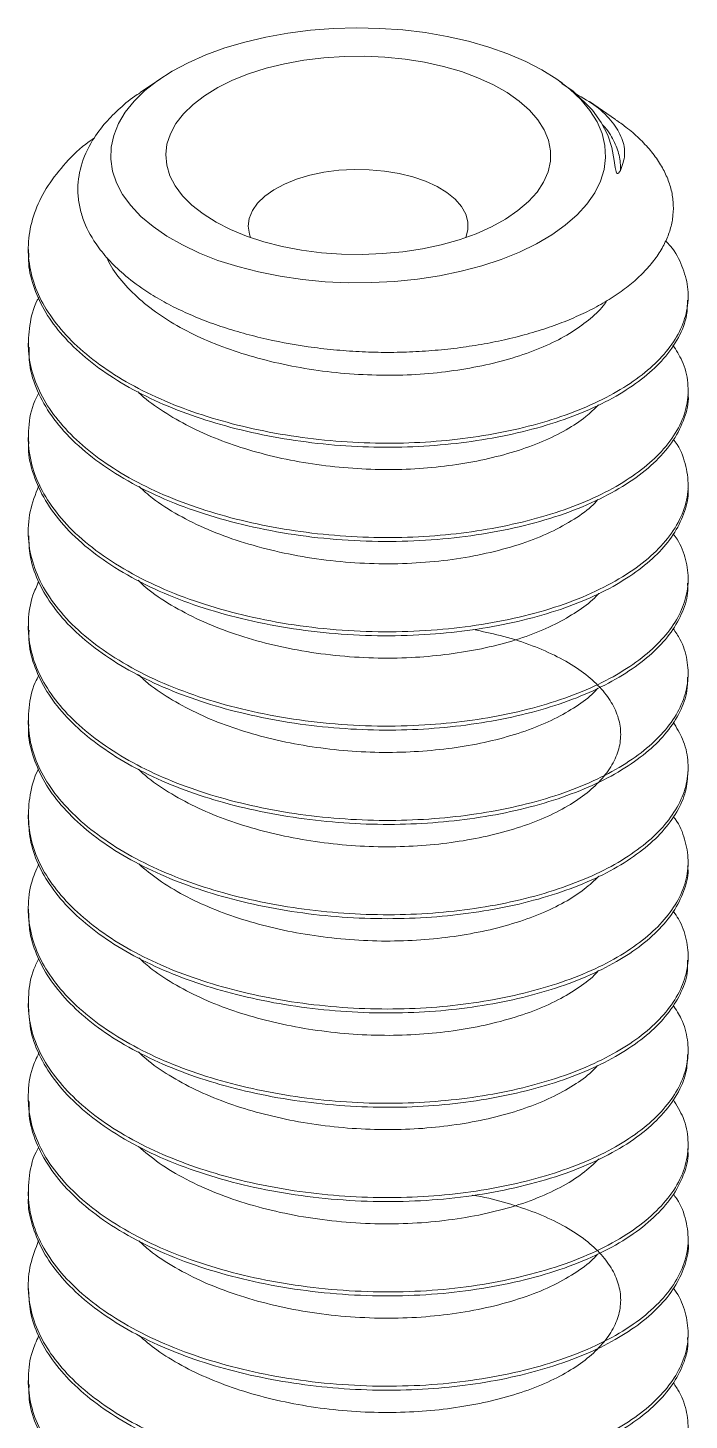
# Paper-space layout '_Trimetric' of a CAD drawing. Header units: millimetres. Extents: x -3 to 3, y -0.8 to 23.9.
# Drawn here: x -3 to 3.01, y 11.22 to 23.87 of the extents above; entities that cross this region are included whole.
import ezdxf

# ---------------------------------------------------------------- set-up
doc = ezdxf.new("R2010")
doc.units = ezdxf.units.MM

psp = doc.layouts.new('_Trimetric')

# ---------------------------------------------------------------- linework, layer by layer
at = {"color": 7, "linetype": 'Continuous', "lineweight": 15}
for p, q in [((-1.799, 23.411), (-1.983, 23.285)), ((1.853, 23.374), (1.799, 23.411)), ((2.34, 23.04), (2.102, 23.203)), ((-3, 21.864), (-3, 21.827)), ((3, 21.399), (3, 21.435)), ((-3, 21.006), (-3, 20.97)), ((3, 20.542), (3, 20.578)), ((-3, 20.149), (-3, 20.113)), ((3, 19.684), (3, 19.721)), ((-3, 19.292), (-3, 19.256)), ((3, 18.827), (3, 18.863)), ((-3, 18.435), (-3, 18.399)), ((3, 17.97), (3, 18.006)), ((-3, 17.578), (-3, 17.542)), ((3, 17.113), (3, 17.149)), ((-3, 16.721), (-3, 16.684)), ((3, 16.256), (3, 16.292)), ((-3, 15.863), (-3, 15.827)), ((3, 15.399), (3, 15.435)), ((-3, 15.006), (-3, 14.97)), ((3, 14.541), (3, 14.578)), ((-3, 14.149), (-3, 14.113)), ((3, 13.684), (3, 13.72)), ((-3, 13.292), (-3, 13.256)), ((3, 12.827), (3, 12.863)), ((-3, 12.435), (-3, 12.399)), ((3, 11.97), (3, 12.006)), ((-3, 11.578), (-3, 11.541))]:
    psp.add_line(p, q, dxfattribs=at)
at = {"color": 7, "linetype": 'Continuous', "lineweight": 15, "flags": 128}
for points in [[(1.99, 22.174), (2.08, 22.272), (2.151, 22.375), (2.203, 22.48), (2.236, 22.587), (2.25, 22.696), (2.243, 22.804), (2.217, 22.912), (2.172, 23.018), (2.107, 23.121), (2.024, 23.221), (1.923, 23.317), (1.805, 23.407), (1.671, 23.491), (1.523, 23.568), (1.361, 23.638), (1.187, 23.699), (1.003, 23.752), (0.81, 23.796), (0.61, 23.83), (0.405, 23.855), (0.195, 23.869), (-0.015, 23.874), (-0.226, 23.868), (-0.435, 23.852), (-0.639, 23.826), (-0.839, 23.79), (-1.03, 23.745), (-1.213, 23.691), (-1.385, 23.628), (-1.545, 23.557), (-1.692, 23.479), (-1.823, 23.394), (-1.939, 23.303), (-2.037, 23.207), (-2.118, 23.107), (-2.179, 23.003), (-2.222, 22.896), (-2.245, 22.789), (-2.249, 22.68), (-2.233, 22.572), (-2.197, 22.465), (-2.142, 22.36), (-2.068, 22.258), (-1.976, 22.16), (-1.866, 22.067), (-1.74, 21.98), (-1.599, 21.9), (-1.444, 21.826), (-1.276, 21.76), (-1.096, 21.703), (-0.908, 21.655), (-0.711, 21.615), (-0.508, 21.586), (-0.3, 21.566), (-0.09, 21.557), (0.121, 21.558), (0.331, 21.569), (0.538, 21.59), (0.74, 21.621), (0.935, 21.661), (1.123, 21.711), (1.301, 21.769), (1.467, 21.836), (1.62, 21.911), (1.759, 21.992), (1.883, 22.081), (1.99, 22.174)], [(1.548, 22.294), (1.452, 22.212), (1.34, 22.135), (1.213, 22.065), (1.072, 22.002), (0.919, 21.948), (0.755, 21.902), (0.583, 21.865), (0.405, 21.838), (0.221, 21.821), (0.036, 21.814), (-0.151, 21.817), (-0.335, 21.83), (-0.516, 21.854), (-0.691, 21.887), (-0.858, 21.929), (-1.015, 21.981), (-1.161, 22.04), (-1.293, 22.108), (-1.411, 22.182), (-1.513, 22.262), (-1.598, 22.348), (-1.665, 22.437), (-1.713, 22.53), (-1.741, 22.625), (-1.75, 22.721), (-1.739, 22.816), (-1.708, 22.911), (-1.658, 23.003), (-1.589, 23.093), (-1.502, 23.177), (-1.398, 23.257), (-1.278, 23.33), (-1.144, 23.397), (-0.997, 23.456), (-0.838, 23.506), (-0.67, 23.548), (-0.495, 23.58), (-0.313, 23.602), (-0.129, 23.614), (0.058, 23.616), (0.243, 23.608), (0.426, 23.589), (0.604, 23.561), (0.775, 23.523), (0.938, 23.476), (1.089, 23.42), (1.229, 23.357), (1.354, 23.286), (1.464, 23.208), (1.558, 23.125), (1.634, 23.038), (1.691, 22.947), (1.729, 22.853), (1.748, 22.757), (1.747, 22.661), (1.726, 22.566), (1.685, 22.472), (1.626, 22.381), (1.548, 22.294)], [(1.85, 23.369), (1.956, 23.298), (2.131, 23.125), (2.21, 23.014), (2.269, 22.898), (2.306, 22.785), (2.328, 22.667), (2.336, 22.604), (2.341, 22.581), (2.344, 22.568), (2.346, 22.563), (2.349, 22.557), (2.351, 22.555), (2.353, 22.553), (2.354, 22.551), (2.357, 22.55), (2.36, 22.55), (2.368, 22.553), (2.386, 22.578), (2.386, 22.578)], [(0.979, 21.968), (0.998, 22.038), (0.997, 22.11), (0.977, 22.181), (0.939, 22.25), (0.881, 22.315), (0.807, 22.376), (0.717, 22.431), (0.613, 22.479), (0.497, 22.519), (0.372, 22.55), (0.239, 22.572), (0.101, 22.584), (-0.038, 22.587), (-0.177, 22.579), (-0.312, 22.561), (-0.441, 22.534), (-0.562, 22.498), (-0.671, 22.454), (-0.768, 22.402), (-0.85, 22.344), (-0.915, 22.28), (-0.962, 22.212), (-0.991, 22.142), (-1, 22.07), (-0.99, 21.999), (-0.979, 21.968)]]:
    psp.add_lwpolyline(points, dxfattribs=at)
at = {"color": 7, "linetype": 'Continuous', "lineweight": 15}
for points, knots in [([(2.339, 23.039), (2.372, 23.017), (2.45, 22.963), (2.557, 22.869), (2.66, 22.76), (2.743, 22.646), (2.805, 22.53), (2.847, 22.412), (2.867, 22.292), (2.866, 22.172), (2.844, 22.055), (2.802, 21.941), (2.74, 21.827), (2.658, 21.717), (2.558, 21.612), (2.441, 21.511), (2.304, 21.416), (2.151, 21.327), (1.985, 21.247), (1.807, 21.175), (1.614, 21.111), (1.41, 21.055), (1.199, 21.009), (0.983, 20.973), (0.757, 20.946), (0.527, 20.929), (0.296, 20.922), (0.065, 20.926), (-0.168, 20.941), (-0.471, 20.973), (-0.766, 21.026), (-1.046, 21.096), (-1.249, 21.158), (-1.44, 21.228), (-1.62, 21.306), (-1.789, 21.394), (-1.966, 21.502), (-2.131, 21.627), (-2.277, 21.769), (-2.41, 21.936), (-2.496, 22.101), (-2.539, 22.261), (-2.556, 22.421), (-2.531, 22.621), (-2.436, 22.832), (-2.308, 23.007), (-2.167, 23.144), (-2.063, 23.235), (-1.991, 23.278), (-1.982, 23.283)], [0, 0, 0, 0, 0.01412, 0.034525, 0.055374, 0.076376, 0.096641, 0.117053, 0.137934, 0.158976, 0.178743, 0.198648, 0.218988, 0.239478, 0.259196, 0.279052, 0.299353, 0.319813, 0.339199, 0.358722, 0.37868, 0.398789, 0.41803, 0.437406, 0.456992, 0.476869, 0.495945, 0.515159, 0.53459, 0.554316, 0.591662, 0.610823, 0.630126, 0.648905, 0.667683, 0.686859, 0.706034, 0.733247, 0.756439, 0.779632, 0.815884, 0.834576, 0.853269, 0.888741, 0.925261, 0.951653, 0.974021, 0.996653, 1, 1, 1, 1]), ([(2.386, 22.578), (2.402, 22.625), (2.435, 22.72), (2.406, 22.87), (2.317, 23.02), (2.181, 23.157), (2.044, 23.236), (1.98, 23.273)], [0, 0, 0, 0, 0.195775, 0.39667, 0.602216, 0.812474, 1, 1, 1, 1]), ([(2.797, 21.937), (2.811, 21.921), (2.879, 21.849), (2.95, 21.708), (3.005, 21.519), (3, 21.326), (2.941, 21.135), (2.827, 20.952), (2.662, 20.779), (2.45, 20.619), (2.191, 20.475), (1.889, 20.35), (1.552, 20.248), (1.189, 20.171), (0.808, 20.119), (0.411, 20.095), (0.002, 20.099), (-0.409, 20.133), (-0.811, 20.195), (-1.194, 20.283), (-1.554, 20.396), (-1.886, 20.534), (-2.188, 20.696), (-2.45, 20.879), (-2.664, 21.078), (-2.828, 21.288), (-2.94, 21.505), (-3, 21.731), (-3.004, 21.961), (-2.952, 22.191), (-2.846, 22.414), (-2.686, 22.623), (-2.536, 22.777), (-2.425, 22.855), (-2.399, 22.874)], [0, 0, 0, 0, 0.008828, 0.040967, 0.073701, 0.106779, 0.139893, 0.17273, 0.204996, 0.237254, 0.270087, 0.303199, 0.33628, 0.369019, 0.401163, 0.433568, 0.466486, 0.499618, 0.532651, 0.565278, 0.597366, 0.629905, 0.662896, 0.696033, 0.729004, 0.761505, 0.793603, 0.826263, 0.859311, 0.892439, 0.925334, 0.957698, 0.98987, 1, 1, 1, 1]), ([(2.993, 21.399), (2.993, 21.353), (2.993, 21.239), (2.92, 21.059), (2.79, 20.87), (2.607, 20.696), (2.382, 20.541), (2.11, 20.402), (1.797, 20.283), (1.452, 20.188), (1.083, 20.118), (0.697, 20.073), (0.296, 20.057), (-0.114, 20.069), (-0.524, 20.111), (-0.921, 20.181), (-1.298, 20.276), (-1.651, 20.396), (-1.975, 20.541), (-2.266, 20.71), (-2.515, 20.898), (-2.716, 21.1), (-2.866, 21.312), (-2.96, 21.532), (-3.003, 21.705), (-2.996, 21.805), (-2.994, 21.827)], [0, 0, 0, 0, 0.031143, 0.077744, 0.123832, 0.16625, 0.209103, 0.252609, 0.296369, 0.33997, 0.383008, 0.42538, 0.468405, 0.512, 0.55576, 0.599274, 0.642141, 0.684553, 0.727733, 0.771398, 0.81514, 0.858548, 0.901228, 0.943766, 0.987084, 1, 1, 1, 1]), ([(2.862, 20.99), (2.892, 20.943), (2.963, 20.831), (3.006, 20.645), (2.997, 20.44), (2.922, 20.238), (2.789, 20.049), (2.607, 19.875), (2.382, 19.72), (2.11, 19.581), (1.797, 19.462), (1.452, 19.367), (1.083, 19.297), (0.697, 19.252), (0.296, 19.236), (-0.114, 19.248), (-0.524, 19.29), (-0.921, 19.36), (-1.298, 19.455), (-1.651, 19.575), (-1.975, 19.72), (-2.266, 19.889), (-2.515, 20.077), (-2.716, 20.279), (-2.865, 20.491), (-2.962, 20.711), (-3.008, 20.939), (-2.992, 21.169), (-2.955, 21.332), (-2.909, 21.414), (-2.905, 21.422)], [0, 0, 0, 0, 0.028218, 0.067515, 0.107221, 0.146912, 0.186167, 0.222296, 0.258795, 0.29585, 0.333122, 0.370258, 0.406915, 0.443004, 0.47965, 0.516781, 0.554053, 0.591114, 0.627626, 0.663749, 0.700527, 0.737718, 0.774974, 0.811945, 0.848297, 0.884528, 0.921423, 0.958658, 0.995882, 1, 1, 1, 1]), ([(2.998, 20.542), (2.999, 20.538), (3.009, 20.465), (2.97, 20.324), (2.877, 20.125), (2.718, 19.937), (2.505, 19.762), (2.239, 19.605), (1.922, 19.468), (1.565, 19.358), (1.178, 19.275), (0.77, 19.222), (0.344, 19.2), (-0.093, 19.21), (-0.53, 19.254), (-0.953, 19.33), (-1.353, 19.435), (-1.724, 19.568), (-2.062, 19.729), (-2.359, 19.916), (-2.606, 20.123), (-2.796, 20.344), (-2.925, 20.574), (-2.994, 20.785), (-2.993, 20.918), (-2.993, 20.97)], [0, 0, 0, 0, 0.002659, 0.049334, 0.095797, 0.141561, 0.186821, 0.232939, 0.279553, 0.326167, 0.372284, 0.417545, 0.463309, 0.509772, 0.556447, 0.602834, 0.648451, 0.693804, 0.740029, 0.786675, 0.833245, 0.879244, 0.924461, 0.970362, 1, 1, 1, 1]), ([(2.867, 20.13), (2.873, 20.123), (2.928, 20.054), (2.979, 19.912), (3.012, 19.709), (2.974, 19.503), (2.876, 19.304), (2.718, 19.116), (2.505, 18.941), (2.239, 18.784), (1.922, 18.647), (1.565, 18.536), (1.178, 18.454), (0.77, 18.401), (0.344, 18.379), (-0.093, 18.389), (-0.53, 18.433), (-0.953, 18.509), (-1.353, 18.614), (-1.724, 18.747), (-2.062, 18.908), (-2.359, 19.095), (-2.606, 19.302), (-2.795, 19.523), (-2.926, 19.753), (-2.998, 19.993), (-3.004, 20.239), (-2.971, 20.428), (-2.917, 20.531), (-2.905, 20.555)], [0, 0, 0, 0, 0.004007, 0.042942, 0.082535, 0.122373, 0.16203, 0.201091, 0.239722, 0.279084, 0.31887, 0.358656, 0.398018, 0.436649, 0.47571, 0.515367, 0.555205, 0.594798, 0.633733, 0.672443, 0.711897, 0.75171, 0.791459, 0.83072, 0.869314, 0.908491, 0.948204, 0.988032, 1, 1, 1, 1]), ([(2.998, 19.684), (2.999, 19.679), (3.008, 19.61), (2.973, 19.477), (2.889, 19.289), (2.748, 19.111), (2.559, 18.945), (2.323, 18.793), (2.041, 18.658), (1.719, 18.544), (1.368, 18.455), (0.995, 18.391), (0.596, 18.352), (0.174, 18.343), (-0.264, 18.366), (-0.698, 18.423), (-1.112, 18.511), (-1.501, 18.626), (-1.86, 18.77), (-2.183, 18.942), (-2.462, 19.137), (-2.686, 19.351), (-2.854, 19.576), (-2.958, 19.81), (-3.005, 19.991), (-2.996, 20.093), (-2.994, 20.113)], [0, 0, 0, 0, 0.00335, 0.047113, 0.09071, 0.133738, 0.176112, 0.219153, 0.262757, 0.306519, 0.350027, 0.392883, 0.435304, 0.481394, 0.527998, 0.574618, 0.620759, 0.666035, 0.711765, 0.758211, 0.804886, 0.851289, 0.896938, 0.942265, 0.988465, 1, 1, 1, 1]), ([(2.865, 19.272), (2.877, 19.257), (2.933, 19.182), (2.983, 19.04), (3.01, 18.848), (2.976, 18.656), (2.888, 18.468), (2.748, 18.29), (2.559, 18.124), (2.323, 17.972), (2.041, 17.837), (1.719, 17.723), (1.368, 17.634), (0.995, 17.57), (0.596, 17.531), (0.174, 17.522), (-0.264, 17.545), (-0.698, 17.602), (-1.112, 17.69), (-1.501, 17.805), (-1.86, 17.949), (-2.183, 18.121), (-2.462, 18.316), (-2.687, 18.53), (-2.853, 18.755), (-2.962, 18.989), (-3.008, 19.231), (-2.996, 19.475), (-2.935, 19.633), (-2.905, 19.71)], [0, 0, 0, 0, 0.009359, 0.045882, 0.082954, 0.120237, 0.157379, 0.194036, 0.230135, 0.266803, 0.30395, 0.341233, 0.378299, 0.414809, 0.450948, 0.490214, 0.529917, 0.569634, 0.608943, 0.647515, 0.686474, 0.726042, 0.765806, 0.805338, 0.844228, 0.882843, 0.922203, 0.961935, 1, 1, 1, 1]), ([(2.994, 18.827), (2.995, 18.804), (3.002, 18.717), (2.955, 18.566), (2.855, 18.381), (2.699, 18.206), (2.497, 18.043), (2.247, 17.896), (1.954, 17.766), (1.623, 17.659), (1.265, 17.577), (0.887, 17.52), (0.493, 17.49), (0.086, 17.488), (-0.325, 17.516), (-0.73, 17.572), (-1.118, 17.656), (-1.482, 17.763), (-1.821, 17.896), (-2.13, 18.054), (-2.4, 18.233), (-2.625, 18.429), (-2.799, 18.637), (-2.921, 18.852), (-2.991, 19.06), (-2.994, 19.196), (-2.995, 19.256)], [0, 0, 0, 0, 0.015704, 0.059459, 0.102932, 0.145727, 0.188177, 0.231413, 0.2751, 0.318829, 0.362189, 0.40479, 0.447401, 0.490767, 0.534498, 0.578182, 0.621411, 0.663855, 0.70666, 0.750138, 0.793894, 0.837514, 0.880594, 0.922969, 0.96595, 1, 1, 1, 1]), ([(2.864, 18.415), (2.886, 18.383), (2.949, 18.29), (2.996, 18.129), (3.006, 17.937), (2.957, 17.745), (2.854, 17.56), (2.7, 17.385), (2.497, 17.222), (2.247, 17.075), (1.954, 16.945), (1.623, 16.838), (1.265, 16.756), (0.887, 16.699), (0.493, 16.669), (0.086, 16.667), (-0.325, 16.695), (-0.73, 16.751), (-1.118, 16.835), (-1.482, 16.942), (-1.821, 17.075), (-2.13, 17.233), (-2.4, 17.412), (-2.625, 17.608), (-2.799, 17.816), (-2.922, 18.031), (-2.993, 18.256), (-3.006, 18.486), (-2.978, 18.682), (-2.924, 18.798), (-2.905, 18.84)], [0, 0, 0, 0, 0.019713, 0.056496, 0.093736, 0.131088, 0.168199, 0.204732, 0.24097, 0.277879, 0.315173, 0.352503, 0.389518, 0.425884, 0.46226, 0.49928, 0.536612, 0.573903, 0.610806, 0.647039, 0.68358, 0.720696, 0.758048, 0.795285, 0.832061, 0.868235, 0.904926, 0.942122, 0.97948, 1, 1, 1, 1]), ([(2.994, 17.97), (2.994, 17.929), (2.995, 17.823), (2.932, 17.656), (2.816, 17.473), (2.647, 17.301), (2.431, 17.143), (2.169, 17), (1.864, 16.877), (1.524, 16.776), (1.16, 16.701), (0.777, 16.652), (0.379, 16.629), (-0.03, 16.636), (-0.441, 16.672), (-0.842, 16.736), (-1.223, 16.826), (-1.581, 16.941), (-1.912, 17.081), (-2.21, 17.245), (-2.469, 17.43), (-2.679, 17.63), (-2.839, 17.84), (-2.945, 18.058), (-2.998, 18.246), (-2.994, 18.36), (-2.993, 18.399)], [0, 0, 0, 0, 0.028077, 0.071794, 0.115115, 0.157656, 0.20033, 0.243734, 0.287475, 0.331141, 0.374324, 0.416737, 0.459599, 0.503109, 0.546869, 0.590465, 0.633494, 0.675864, 0.718898, 0.762496, 0.806255, 0.849763, 0.89262, 0.935035, 0.978222, 1, 1, 1, 1]), ([(2.864, 17.563), (2.895, 17.512), (2.964, 17.399), (3.005, 17.218), (2.998, 17.025), (2.933, 16.835), (2.815, 16.652), (2.647, 16.48), (2.431, 16.321), (2.169, 16.179), (1.864, 16.056), (1.524, 15.955), (1.16, 15.88), (0.777, 15.831), (0.379, 15.808), (-0.03, 15.815), (-0.441, 15.851), (-0.842, 15.915), (-1.223, 16.005), (-1.581, 16.12), (-1.912, 16.26), (-2.21, 16.424), (-2.468, 16.609), (-2.679, 16.809), (-2.839, 17.019), (-2.947, 17.237), (-3.003, 17.463), (-3, 17.694), (-2.966, 17.871), (-2.915, 17.967), (-2.904, 17.989)], [0, 0, 0, 0, 0.030841, 0.067718, 0.104955, 0.142205, 0.179117, 0.215365, 0.251726, 0.288709, 0.325978, 0.363184, 0.39998, 0.436118, 0.472639, 0.509712, 0.546998, 0.584145, 0.620808, 0.656911, 0.693578, 0.730726, 0.768012, 0.805083, 0.8416, 0.877741, 0.914539, 0.951746, 0.989015, 1, 1, 1, 1]), ([(2.998, 17.113), (2.994, 17.053), (2.986, 16.93), (2.905, 16.746), (2.773, 16.566), (2.591, 16.398), (2.362, 16.243), (2.087, 16.106), (1.771, 15.989), (1.423, 15.895), (1.053, 15.828), (0.666, 15.785), (0.264, 15.771), (-0.147, 15.786), (-0.556, 15.83), (-0.952, 15.902), (-1.327, 15.999), (-1.677, 16.121), (-1.999, 16.268), (-2.288, 16.438), (-2.533, 16.628), (-2.729, 16.831), (-2.875, 17.043), (-2.965, 17.264), (-3.005, 17.432), (-2.997, 17.525), (-2.995, 17.541)], [0, 0, 0, 0, 0.040443, 0.084089, 0.127226, 0.169617, 0.212535, 0.256075, 0.299837, 0.343407, 0.386384, 0.42876, 0.471844, 0.515466, 0.559222, 0.602698, 0.645498, 0.687945, 0.731178, 0.774864, 0.818594, 0.861957, 0.904563, 0.94717, 0.990533, 1, 1, 1, 1]), ([(2.865, 16.705), (2.871, 16.697), (2.923, 16.631), (2.974, 16.497), (3.01, 16.306), (2.985, 16.113), (2.905, 15.925), (2.773, 15.745), (2.591, 15.577), (2.362, 15.422), (2.087, 15.285), (1.771, 15.168), (1.423, 15.074), (1.053, 15.007), (0.666, 14.964), (0.264, 14.95), (-0.147, 14.965), (-0.556, 15.009), (-0.952, 15.081), (-1.327, 15.178), (-1.677, 15.3), (-1.999, 15.447), (-2.288, 15.617), (-2.533, 15.807), (-2.73, 16.01), (-2.875, 16.222), (-2.968, 16.443), (-3.009, 16.671), (-2.988, 16.901), (-2.951, 17.059), (-2.907, 17.135), (-2.906, 17.138)], [0, 0, 0, 0, 0.004544, 0.040931, 0.077918, 0.115168, 0.152331, 0.18906, 0.225154, 0.261697, 0.298769, 0.33603, 0.373129, 0.409722, 0.445802, 0.482487, 0.519629, 0.556885, 0.593903, 0.630345, 0.666487, 0.703298, 0.740494, 0.777728, 0.81465, 0.850927, 0.887204, 0.924127, 0.961361, 0.998557, 1, 1, 1, 1]), ([(2.995, 16.256), (2.997, 16.242), (3.005, 16.165), (2.965, 16.023), (2.874, 15.837), (2.726, 15.66), (2.531, 15.495), (2.289, 15.346), (2.001, 15.213), (1.675, 15.103), (1.321, 15.016), (0.945, 14.956), (0.554, 14.921), (0.149, 14.915), (-0.263, 14.938), (-0.669, 14.99), (-1.06, 15.07), (-1.428, 15.174), (-1.771, 15.303), (-2.085, 15.457), (-2.362, 15.633), (-2.594, 15.827), (-2.776, 16.033), (-2.906, 16.247), (-2.986, 16.465), (-2.994, 16.613), (-2.998, 16.684)], [0, 0, 0, 0, 0.009028, 0.05279, 0.096333, 0.139256, 0.181645, 0.224778, 0.268422, 0.312172, 0.355614, 0.398355, 0.440843, 0.484119, 0.527821, 0.571539, 0.614863, 0.65741, 0.700079, 0.74348, 0.78722, 0.830888, 0.874075, 0.916491, 0.959348, 1, 1, 1, 1]), ([(2.866, 15.841), (2.882, 15.819), (2.941, 15.737), (2.99, 15.586), (3.009, 15.395), (2.968, 15.202), (2.873, 15.016), (2.726, 14.839), (2.531, 14.674), (2.289, 14.525), (2.001, 14.392), (1.675, 14.282), (1.321, 14.195), (0.945, 14.135), (0.554, 14.1), (0.149, 14.094), (-0.263, 14.117), (-0.669, 14.169), (-1.06, 14.249), (-1.428, 14.353), (-1.771, 14.482), (-2.085, 14.636), (-2.362, 14.812), (-2.594, 15.006), (-2.776, 15.212), (-2.906, 15.426), (-2.985, 15.649), (-3.008, 15.879), (-2.984, 16.088), (-2.929, 16.217), (-2.905, 16.271)], [0, 0, 0, 0, 0.0136334, 0.0503229, 0.0875209, 0.1248843, 0.1620605, 0.1987075, 0.2348985, 0.271725, 0.308988, 0.3463409, 0.3834316, 0.4199229, 0.4561988, 0.4931473, 0.5304594, 0.5677854, 0.604775, 0.6411008, 0.6775312, 0.7145865, 0.7519313, 0.7892143, 0.8260875, 0.8623011, 0.8988925, 0.936039, 0.9734004, 1, 1, 1, 1]), ([(2.993, 15.399), (2.994, 15.367), (2.999, 15.271), (2.945, 15.113), (2.837, 14.929), (2.676, 14.755), (2.467, 14.594), (2.212, 14.449), (1.913, 14.323), (1.578, 14.219), (1.217, 14.14), (0.836, 14.086), (0.44, 14.059), (0.033, 14.061), (-0.379, 14.093), (-0.782, 14.153), (-1.167, 14.24), (-1.528, 14.35), (-1.863, 14.487), (-2.167, 14.647), (-2.432, 14.829), (-2.65, 15.027), (-2.818, 15.236), (-2.933, 15.452), (-2.994, 15.651), (-2.994, 15.777), (-2.994, 15.827)], [0, 0, 0, 0, 0.0213947, 0.0651361, 0.1085429, 0.1512221, 0.1937594, 0.2370764, 0.2807921, 0.3244961, 0.3677788, 0.4102743, 0.4530044, 0.4964408, 0.5401889, 0.5838365, 0.6269772, 0.6693687, 0.7122821, 0.7558197, 0.7995811, 0.8431535, 0.8861346, 0.928509, 0.9715887, 1, 1, 1, 1]), ([(2.863, 14.989), (2.89, 14.948), (2.956, 14.846), (3.001, 14.675), (3.003, 14.483), (2.947, 14.292), (2.837, 14.108), (2.676, 13.934), (2.467, 13.773), (2.212, 13.628), (1.913, 13.502), (1.578, 13.398), (1.217, 13.319), (0.836, 13.265), (0.44, 13.238), (0.033, 13.24), (-0.379, 13.272), (-0.782, 13.332), (-1.167, 13.419), (-1.528, 13.529), (-1.863, 13.665), (-2.167, 13.826), (-2.432, 14.008), (-2.65, 14.206), (-2.818, 14.415), (-2.934, 14.631), (-2.998, 14.857), (-3.004, 15.087), (-2.973, 15.275), (-2.92, 15.381), (-2.904, 15.414)], [0, 0, 0, 0, 0.024849, 0.0616771, 0.0989185, 0.1362257, 0.1732475, 0.2096487, 0.2459289, 0.2828742, 0.3201594, 0.3574347, 0.3943507, 0.4305952, 0.4670399, 0.504087, 0.5413999, 0.5786271, 0.6154219, 0.6515778, 0.6881788, 0.7253122, 0.7626364, 0.7997995, 0.8364582, 0.8725995, 0.9093424, 0.9465462, 0.9838655, 1, 1, 1, 1]), ([(2.995, 14.542), (2.993, 14.488), (2.989, 14.365), (2.907, 14.178), (2.767, 13.986), (2.568, 13.807), (2.316, 13.645), (2.013, 13.503), (1.665, 13.385), (1.285, 13.295), (0.882, 13.233), (0.461, 13.202), (0.026, 13.204), (-0.412, 13.239), (-0.841, 13.306), (-1.247, 13.404), (-1.626, 13.529), (-1.974, 13.682), (-2.283, 13.863), (-2.544, 14.065), (-2.75, 14.283), (-2.896, 14.511), (-2.985, 14.741), (-2.993, 14.896), (-2.997, 14.97)], [0, 0, 0, 0, 0.036688, 0.083257, 0.129256, 0.174472, 0.220372, 0.266899, 0.313562, 0.359862, 0.405321, 0.450816, 0.497135, 0.543802, 0.590316, 0.636186, 0.681408, 0.727434, 0.774014, 0.820654, 0.866855, 0.912183, 0.957833, 1, 1, 1, 1]), ([(2.864, 14.133), (2.897, 14.078), (2.97, 13.958), (3.008, 13.764), (2.991, 13.558), (2.909, 13.357), (2.767, 13.165), (2.568, 12.986), (2.316, 12.824), (2.013, 12.682), (1.665, 12.564), (1.285, 12.474), (0.882, 12.412), (0.461, 12.381), (0.026, 12.383), (-0.412, 12.418), (-0.841, 12.485), (-1.247, 12.583), (-1.626, 12.708), (-1.974, 12.861), (-2.283, 13.042), (-2.545, 13.244), (-2.75, 13.462), (-2.897, 13.69), (-2.985, 13.927), (-3.009, 14.172), (-2.983, 14.384), (-2.925, 14.51), (-2.903, 14.556)], [0, 0, 0, 0, 0.032912, 0.072331, 0.112109, 0.151821, 0.191048, 0.229607, 0.268749, 0.308425, 0.348218, 0.387701, 0.426467, 0.465263, 0.504763, 0.544559, 0.584224, 0.623341, 0.661905, 0.701154, 0.740876, 0.780649, 0.820048, 0.858702, 0.897631, 0.937203, 0.977006, 1, 1, 1, 1]), ([(2.995, 13.684), (2.997, 13.672), (3.007, 13.592), (2.963, 13.443), (2.861, 13.245), (2.695, 13.058), (2.476, 12.885), (2.204, 12.73), (1.882, 12.596), (1.52, 12.489), (1.131, 12.41), (0.72, 12.36), (0.293, 12.342), (-0.145, 12.356), (-0.581, 12.404), (-1.002, 12.484), (-1.398, 12.592), (-1.766, 12.728), (-2.1, 12.893), (-2.392, 13.082), (-2.631, 13.291), (-2.815, 13.513), (-2.936, 13.745), (-2.998, 13.947), (-2.993, 14.07), (-2.992, 14.113)], [0, 0, 0, 0, 0.008187, 0.054864, 0.101269, 0.14692, 0.192249, 0.238451, 0.285091, 0.331672, 0.3777, 0.422922, 0.468794, 0.515308, 0.561976, 0.608297, 0.653792, 0.699253, 0.745553, 0.792217, 0.838745, 0.884646, 0.929863, 0.975863, 1, 1, 1, 1]), ([(2.864, 13.273), (2.875, 13.259), (2.935, 13.181), (2.986, 13.031), (3.011, 12.827), (2.966, 12.622), (2.86, 12.424), (2.696, 12.237), (2.476, 12.064), (2.204, 11.909), (1.882, 11.775), (1.52, 11.668), (1.131, 11.589), (0.72, 11.539), (0.293, 11.521), (-0.145, 11.535), (-0.581, 11.583), (-1.002, 11.663), (-1.398, 11.771), (-1.766, 11.907), (-2.1, 12.072), (-2.391, 12.261), (-2.631, 12.47), (-2.814, 12.692), (-2.938, 12.924), (-3.003, 13.165), (-3, 13.41), (-2.965, 13.592), (-2.913, 13.686), (-2.905, 13.702)], [0, 0, 0, 0, 0.008757, 0.047756, 0.087364, 0.127168, 0.166741, 0.20567, 0.244325, 0.283724, 0.323497, 0.36322, 0.40247, 0.441034, 0.480151, 0.519817, 0.559613, 0.599113, 0.63791, 0.676677, 0.71616, 0.755953, 0.79563, 0.834773, 0.873332, 0.912559, 0.952272, 0.992051, 1, 1, 1, 1]), ([(3, 12.827), (3, 12.827), (3.009, 12.762), (2.977, 12.633), (2.898, 12.446), (2.76, 12.267), (2.575, 12.099), (2.342, 11.946), (2.063, 11.81), (1.744, 11.695), (1.395, 11.603), (1.023, 11.537), (0.634, 11.497), (0.232, 11.485), (-0.179, 11.502), (-0.588, 11.549), (-0.982, 11.623), (-1.356, 11.722), (-1.704, 11.846), (-2.024, 11.995), (-2.309, 12.167), (-2.551, 12.357), (-2.743, 12.561), (-2.885, 12.774), (-2.97, 12.996), (-3.007, 13.158), (-2.998, 13.245), (-2.997, 13.256)], [0, 0, 0, 0, 0.000144, 0.0439, 0.087521, 0.130601, 0.172976, 0.215958, 0.259531, 0.303292, 0.34683, 0.389744, 0.432136, 0.475277, 0.518925, 0.562674, 0.606111, 0.648841, 0.691337, 0.734621, 0.778325, 0.822041, 0.865359, 0.907896, 0.950576, 0.993983, 1, 1, 1, 1]), ([(2.865, 12.417), (2.874, 12.405), (2.928, 12.335), (2.979, 12.196), (3.01, 12.005), (2.981, 11.812), (2.897, 11.624), (2.76, 11.446), (2.575, 11.278), (2.342, 11.125), (2.063, 10.989), (1.744, 10.874), (1.395, 10.782), (1.023, 10.716), (0.634, 10.676), (0.232, 10.664), (-0.179, 10.681), (-0.588, 10.728), (-0.982, 10.802), (-1.356, 10.901), (-1.704, 11.025), (-2.024, 11.174), (-2.309, 11.346), (-2.55, 11.536), (-2.743, 11.74), (-2.884, 11.953), (-2.973, 12.175), (-3.008, 12.403), (-2.991, 12.631), (-2.934, 12.779), (-2.906, 12.851)], [0, 0, 0, 0, 0.007044, 0.043508, 0.080546, 0.117819, 0.154978, 0.191676, 0.227773, 0.264387, 0.301505, 0.338784, 0.375872, 0.412428, 0.44854, 0.48529, 0.522472, 0.559739, 0.596741, 0.633141, 0.669342, 0.706213, 0.743443, 0.780682, 0.817583, 0.853819, 0.890175, 0.927152, 0.964414, 1, 1, 1, 1]), ([(2.994, 11.97), (2.996, 11.952), (3.003, 11.869), (2.96, 11.723), (2.864, 11.537), (2.712, 11.361), (2.514, 11.197), (2.267, 11.049), (1.977, 10.918), (1.648, 10.809), (1.292, 10.725), (0.915, 10.666), (0.522, 10.634), (0.116, 10.63), (-0.295, 10.655), (-0.701, 10.71), (-1.09, 10.791), (-1.457, 10.897), (-1.797, 11.028), (-2.108, 11.184), (-2.382, 11.362), (-2.61, 11.557), (-2.788, 11.764), (-2.914, 11.979), (-2.989, 12.192), (-2.994, 12.333), (-2.997, 12.399)], [0, 0, 0, 0, 0.012489, 0.056248, 0.099756, 0.142613, 0.185029, 0.228216, 0.271884, 0.315624, 0.359025, 0.401694, 0.44424, 0.487564, 0.531282, 0.574984, 0.61826, 0.660748, 0.703488, 0.746931, 0.79068, 0.834325, 0.877457, 0.919846, 0.962769, 1, 1, 1, 1]), ([(2.864, 11.557), (2.884, 11.529), (2.945, 11.441), (2.993, 11.285), (3.008, 11.093), (2.963, 10.902), (2.863, 10.716), (2.713, 10.54), (2.513, 10.376), (2.267, 10.228), (1.977, 10.097), (1.648, 9.988), (1.292, 9.904), (0.915, 9.845), (0.522, 9.813), (0.116, 9.809), (-0.295, 9.834), (-0.701, 9.889), (-1.09, 9.97), (-1.457, 10.076), (-1.797, 10.207), (-2.108, 10.363), (-2.382, 10.541), (-2.61, 10.736), (-2.788, 10.943), (-2.914, 11.158), (-2.989, 11.382), (-3.007, 11.611), (-2.982, 11.813), (-2.927, 11.935), (-2.906, 11.981)], [0, 0, 0, 0, 0.016796, 0.053548, 0.090783, 0.128156, 0.165314, 0.201916, 0.23814, 0.275024, 0.312318, 0.349674, 0.386741, 0.423182, 0.459519, 0.496519, 0.533856, 0.57118, 0.608139, 0.644426, 0.680928, 0.71803, 0.755394, 0.792668, 0.829505, 0.865707, 0.902365, 0.939552, 0.976927, 1, 1, 1, 1]), ([(2.993, 11.113), (2.994, 11.076), (2.997, 10.975), (2.938, 10.812), (2.826, 10.629), (2.661, 10.456), (2.449, 10.296), (2.19, 10.152), (1.887, 10.028), (1.55, 9.926), (1.187, 9.849), (0.805, 9.797), (0.409, 9.773), (0, 9.777), (-0.411, 9.811), (-0.813, 9.873), (-1.196, 9.962), (-1.556, 10.074), (-1.888, 10.213), (-2.19, 10.375), (-2.451, 10.558), (-2.665, 10.757), (-2.829, 10.967), (-2.939, 11.184), (-2.997, 11.377), (-2.994, 11.497), (-2.993, 11.541)], [0, 0, 0, 0, 0.02486, 0.06859, 0.111953, 0.154559, 0.197164, 0.240528, 0.284257, 0.327943, 0.371175, 0.413622, 0.456422, 0.499898, 0.543653, 0.587275, 0.630359, 0.672734, 0.715711, 0.759281, 0.803042, 0.846582, 0.8895, 0.93189, 0.975027, 1, 1, 1, 1])]:
    psp.add_open_spline(points, degree=3, knots=knots, dxfattribs=at)
at = {"color": 8, "linetype": 'Continuous', "lineweight": 15}
for points, knots in [([(2.219, 22.995), (2.222, 22.993), (2.27, 22.947), (2.323, 22.852), (2.381, 22.715), (2.384, 22.624), (2.386, 22.578)], [0, 0, 0, 0, 0.021657, 0.361928, 0.678929, 1, 1, 1, 1]), ([(2.259, 21.392), (2.253, 21.383), (2.219, 21.327), (2.116, 21.231), (1.95, 21.107), (1.743, 20.996), (1.503, 20.901), (1.234, 20.823), (0.946, 20.766), (0.643, 20.728), (0.327, 20.712), (0.002, 20.72), (-0.325, 20.75), (-0.645, 20.804), (-0.95, 20.878), (-1.236, 20.971), (-1.501, 21.084), (-1.74, 21.217), (-1.949, 21.367), (-2.118, 21.529), (-2.232, 21.671), (-2.274, 21.759), (-2.287, 21.788)], [0, 0, 0, 0, 0.010467, 0.063264, 0.116048, 0.169776, 0.223963, 0.278098, 0.331672, 0.384269, 0.437295, 0.491164, 0.545383, 0.599439, 0.652829, 0.705334, 0.75858, 0.812567, 0.866795, 0.92075, 0.973934, 1, 1, 1, 1]), ([(2.184, 20.447), (2.147, 20.41), (2.066, 20.33), (1.894, 20.217), (1.679, 20.11), (1.429, 20.02), (1.155, 19.948), (0.862, 19.896), (0.554, 19.864), (0.236, 19.855), (-0.091, 19.869), (-0.417, 19.906), (-0.733, 19.965), (-1.033, 20.045), (-1.313, 20.144), (-1.572, 20.263), (-1.8, 20.402), (-1.944, 20.504), (-2, 20.562), (-2.002, 20.564)], [0, 0, 0, 0, 0.051107, 0.113593, 0.177033, 0.240846, 0.304426, 0.367182, 0.428963, 0.491701, 0.555272, 0.619085, 0.682537, 0.745044, 0.806884, 0.869849, 0.933522, 0.997309, 1, 1, 1, 1]), ([(2.18, 19.587), (2.172, 19.577), (2.123, 19.518), (1.99, 19.421), (1.782, 19.299), (1.529, 19.195), (1.245, 19.111), (0.937, 19.05), (0.612, 19.011), (0.274, 18.997), (-0.074, 19.01), (-0.422, 19.049), (-0.758, 19.114), (-1.076, 19.201), (-1.372, 19.31), (-1.639, 19.443), (-1.85, 19.575), (-1.953, 19.667), (-1.992, 19.703)], [0, 0, 0, 0, 0.013785, 0.080017, 0.147507, 0.215726, 0.283944, 0.351434, 0.417666, 0.484636, 0.552633, 0.620942, 0.688828, 0.755582, 0.821951, 0.889597, 0.957864, 1, 1, 1, 1]), ([(2.188, 18.735), (2.185, 18.731), (2.146, 18.682), (2.033, 18.594), (1.848, 18.477), (1.623, 18.374), (1.368, 18.287), (1.088, 18.22), (0.792, 18.173), (0.474, 18.145), (0.139, 18.142), (-0.21, 18.165), (-0.555, 18.214), (-0.885, 18.288), (-1.194, 18.384), (-1.48, 18.502), (-1.735, 18.643), (-1.91, 18.762), (-1.985, 18.837), (-2.001, 18.853)], [0, 0, 0, 0, 0.005188, 0.066834, 0.129452, 0.192893, 0.256565, 0.319866, 0.382215, 0.443928, 0.510985, 0.57879, 0.646621, 0.713751, 0.779618, 0.846149, 0.913724, 0.981633, 1, 1, 1, 1]), ([(1.046, 18.404), (1.129, 18.387), (1.307, 18.351), (1.556, 18.271), (1.789, 18.173), (1.99, 18.059), (2.152, 17.932), (2.273, 17.796), (2.353, 17.653), (2.391, 17.506), (2.385, 17.356), (2.334, 17.209), (2.24, 17.068), (2.106, 16.934), (1.934, 16.812), (1.725, 16.702), (1.482, 16.608), (1.212, 16.532), (0.923, 16.476), (0.618, 16.44), (0.301, 16.426), (-0.024, 16.435), (-0.351, 16.468), (-0.67, 16.523), (-0.973, 16.599), (-1.258, 16.693), (-1.521, 16.808), (-1.756, 16.943), (-1.917, 17.054), (-1.986, 17.123), (-1.999, 17.136)], [0, 0, 0, 0, 0.03183, 0.068622, 0.10585, 0.143165, 0.180216, 0.216665, 0.252905, 0.289818, 0.327095, 0.364383, 0.401332, 0.437615, 0.474011, 0.511031, 0.54834, 0.585585, 0.622417, 0.658589, 0.695146, 0.732258, 0.769582, 0.806767, 0.843467, 0.879604, 0.916307, 0.953494, 0.990818, 1, 1, 1, 1]), ([(2.179, 17.872), (2.167, 17.858), (2.115, 17.799), (1.985, 17.703), (1.788, 17.589), (1.554, 17.49), (1.291, 17.409), (1.006, 17.347), (0.705, 17.306), (0.392, 17.285), (0.068, 17.288), (-0.259, 17.314), (-0.581, 17.362), (-0.889, 17.432), (-1.179, 17.522), (-1.449, 17.631), (-1.693, 17.761), (-1.878, 17.882), (-1.967, 17.964), (-1.997, 17.993)], [0, 0, 0, 0, 0.019696, 0.081718, 0.144893, 0.208728, 0.272625, 0.335981, 0.398223, 0.460482, 0.523847, 0.587746, 0.651577, 0.714741, 0.776754, 0.839296, 0.902826, 0.966762, 1, 1, 1, 1]), ([(2.188, 16.163), (2.146, 16.123), (2.059, 16.038), (1.878, 15.922), (1.66, 15.817), (1.409, 15.728), (1.132, 15.657), (0.838, 15.607), (0.53, 15.577), (0.21, 15.569), (-0.117, 15.585), (-0.442, 15.624), (-0.757, 15.685), (-1.056, 15.766), (-1.334, 15.867), (-1.59, 15.987), (-1.816, 16.123), (-1.937, 16.224), (-1.995, 16.273)], [0, 0, 0, 0, 0.057501, 0.120135, 0.18368, 0.247549, 0.311138, 0.373858, 0.435697, 0.498574, 0.562239, 0.626099, 0.68955, 0.752011, 0.813956, 0.87705, 0.940808, 1, 1, 1, 1]), ([(2.184, 15.304), (2.177, 15.295), (2.132, 15.241), (2.011, 15.15), (1.821, 15.034), (1.592, 14.933), (1.333, 14.849), (1.051, 14.784), (0.752, 14.739), (0.44, 14.715), (0.118, 14.714), (-0.209, 14.737), (-0.533, 14.782), (-0.843, 14.849), (-1.136, 14.935), (-1.409, 15.041), (-1.657, 15.168), (-1.857, 15.295), (-1.956, 15.384), (-1.996, 15.42)], [0, 0, 0, 0, 0.011963, 0.073824, 0.136775, 0.200474, 0.264327, 0.327731, 0.390106, 0.452113, 0.515272, 0.579056, 0.642863, 0.706093, 0.768185, 0.830456, 0.893799, 0.957638, 1, 1, 1, 1]), ([(2.175, 14.44), (2.158, 14.421), (2.101, 14.358), (1.961, 14.259), (1.76, 14.147), (1.521, 14.05), (1.255, 13.971), (0.968, 13.912), (0.665, 13.873), (0.35, 13.855), (0.026, 13.861), (-0.301, 13.89), (-0.622, 13.942), (-0.928, 14.014), (-1.215, 14.106), (-1.482, 14.218), (-1.722, 14.35), (-1.896, 14.467), (-1.975, 14.543), (-1.998, 14.565)], [0, 0, 0, 0, 0.026107, 0.088338, 0.151714, 0.215676, 0.27962, 0.342945, 0.405116, 0.46763, 0.531181, 0.59519, 0.659052, 0.722169, 0.784186, 0.84697, 0.91067, 0.974698, 1, 1, 1, 1]), ([(2.192, 13.594), (2.143, 13.548), (2.045, 13.455), (1.842, 13.33), (1.601, 13.221), (1.325, 13.131), (1.023, 13.064), (0.702, 13.019), (0.367, 12.998), (0.021, 13.004), (-0.328, 13.036), (-0.669, 13.093), (-0.992, 13.175), (-1.294, 13.278), (-1.57, 13.405), (-1.811, 13.547), (-1.938, 13.654), (-1.999, 13.705)], [0, 0, 0, 0, 0.06571, 0.132503, 0.200212, 0.268119, 0.335496, 0.401646, 0.467848, 0.535254, 0.603166, 0.670855, 0.737606, 0.803409, 0.870386, 0.938172, 1, 1, 1, 1]), ([(1.036, 13.262), (1.063, 13.258), (1.187, 13.238), (1.392, 13.181), (1.644, 13.095), (1.866, 12.99), (2.053, 12.871), (2.2, 12.741), (2.307, 12.602), (2.372, 12.457), (2.394, 12.309), (2.371, 12.16), (2.304, 12.014), (2.196, 11.876), (2.048, 11.746), (1.863, 11.628), (1.641, 11.523), (1.388, 11.435), (1.109, 11.367), (0.814, 11.318), (0.505, 11.29), (0.184, 11.284), (-0.142, 11.301), (-0.468, 11.342), (-0.782, 11.405), (-1.078, 11.488), (-1.356, 11.59), (-1.609, 11.712), (-1.827, 11.845), (-1.942, 11.943), (-1.994, 11.988)], [0, 0, 0, 0, 0.009837, 0.046186, 0.083181, 0.120488, 0.157754, 0.194631, 0.230837, 0.267351, 0.304442, 0.34177, 0.378982, 0.415732, 0.451878, 0.488543, 0.525714, 0.563047, 0.600188, 0.636796, 0.672956, 0.709758, 0.746994, 0.784315, 0.82137, 0.85782, 0.89407, 0.930993, 0.968277, 1, 1, 1, 1]), ([(2.175, 12.725), (2.163, 12.711), (2.109, 12.649), (1.968, 12.548), (1.754, 12.428), (1.497, 12.327), (1.21, 12.245), (0.899, 12.187), (0.573, 12.15), (0.233, 12.14), (-0.116, 12.156), (-0.463, 12.198), (-0.797, 12.265), (-1.112, 12.355), (-1.405, 12.467), (-1.669, 12.603), (-1.869, 12.731), (-1.962, 12.818), (-1.994, 12.848)], [0, 0, 0, 0, 0.0196, 0.085999, 0.153679, 0.222005, 0.290243, 0.357667, 0.423909, 0.491104, 0.559244, 0.627609, 0.695465, 0.762108, 0.828699, 0.896524, 0.964884, 1, 1, 1, 1])]:
    psp.add_open_spline(points, degree=3, knots=knots, dxfattribs=at)

doc.saveas('drawing.dxf')
